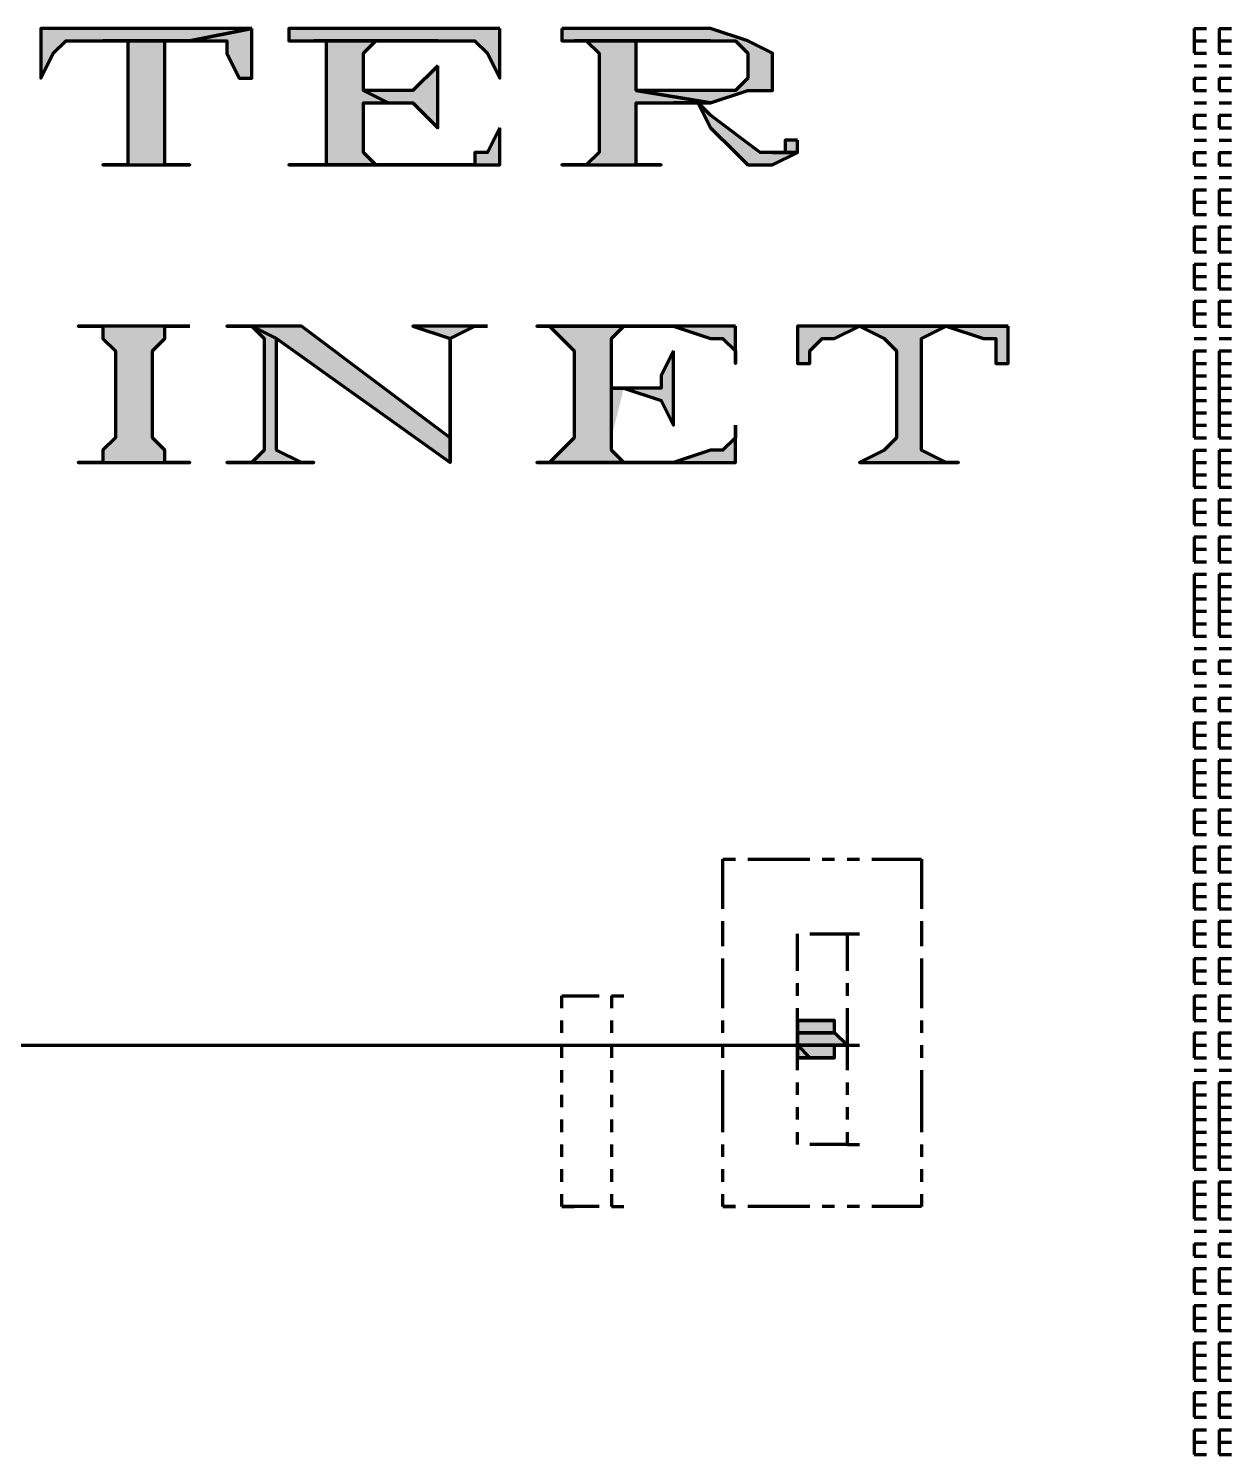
# Model space of a CAD drawing. Header units: inches. Extents: x 16 to 776, y 37 to 575.
# Drawn here: x 628 to 644.17, y 373.17 to 392.33 of the extents above; entities that cross this region are included whole.
import ezdxf

# ---------------------------------------------------------------- set-up
doc = ezdxf.new("R2010")
doc.units = ezdxf.units.IN
doc.header["$MEASUREMENT"] = 0
doc.layers.add('H', color=7, linetype='CONTINUOUS', lineweight=100)
doc.layers.add('P', color=250, linetype='CONTINUOUS', lineweight=100)

msp = doc.modelspace()

# ---------------------------------------------------------------- hatches: boundary and pattern name
at = {"layer": 'H', "linetype": 'Continuous'}
for points in [[(631, 392.333), (628.167, 392.333), (628.167, 391.667), (628.333, 392), (628.5, 392.167), (629, 392.167), (630.167, 392.167)], [(630.167, 392.167), (629, 392.167), (629.333, 392.167), (629.333, 392), (629.333, 390.667), (629.333, 390.5), (629, 390.5), (630.167, 390.5), (629.833, 390.5), (629.833, 390.667), (629.833, 392), (629.833, 392.167)], [(631, 392.333), (630.167, 392.167), (630.5, 392.167), (630.667, 392.167), (630.667, 392), (630.833, 391.667), (631, 391.667)], [(634.333, 392.333), (631.5, 392.333), (631.5, 392.167), (631.833, 392.167), (633.5, 392.167), (634, 392.167), (634.167, 392), (634.333, 391.667)], [(631.833, 392.167), (632, 392.167), (632, 392), (632, 390.667), (632, 390.5), (631.833, 390.5), (632.833, 390.5), (632.667, 390.5), (632.5, 390.667), (632.5, 391.333), (632.833, 391.333), (632.5, 391.5), (632.5, 392), (632.667, 392.167), (632.833, 392.167), (633.5, 392.167)], [(635.167, 392.333), (635.167, 392.167), (635.333, 392.167), (637.167, 392.167), (637.5, 392.167), (637.667, 392), (637.667, 391.667), (637.5, 391.5), (637.167, 391.5), (636.167, 391.5), (637.167, 391.333), (637.667, 391.5), (638, 391.5), (638, 391.667), (638, 392), (637.667, 392.167), (637.167, 392.333)], [(635.333, 392.167), (635.5, 392.167), (635.667, 392), (635.667, 390.667), (635.5, 390.5), (635.333, 390.5), (635.167, 390.5), (636.5, 390.5), (636.333, 390.5), (636.167, 390.5), (636.167, 390.667), (636.167, 391.333), (636.667, 391.333), (636.833, 391.333), (637.167, 391.333), (636.167, 391.5), (636.167, 392), (636.167, 392.167), (636.333, 392.167), (637.167, 392.167)], [(633.5, 391.833), (633.167, 391.5), (632.833, 391.5), (632.5, 391.5), (632.833, 391.333), (633.167, 391.333), (633.5, 391)], [(636.833, 391.333), (636.667, 391.333), (637, 391.333), (637.167, 391), (637.5, 390.667), (637.667, 390.5), (638, 390.5), (638.333, 390.667), (638, 390.667), (637.833, 390.667), (637.167, 391.167), (637, 391.333)], [(634.333, 391), (634.167, 390.667), (634, 390.667), (634, 390.5), (633.5, 390.5), (632.833, 390.5), (631.833, 390.5), (631.5, 390.5), (634.333, 390.5)], [(638.333, 390.833), (638.167, 390.833), (638.167, 390.667), (638, 390.667), (638.333, 390.667)], [(630.167, 388.333), (628.667, 388.333), (629, 388.333), (629, 388.167), (629.167, 388), (629.167, 386.833), (629, 386.667), (629, 386.5), (628.667, 386.5), (630.167, 386.5), (629.833, 386.5), (629.833, 386.667), (629.667, 386.833), (629.667, 388), (629.833, 388.167), (629.833, 388.333)], [(631, 388.333), (631.167, 388.167), (631.167, 386.667), (631, 386.5), (630.667, 386.5), (631.833, 386.5), (631.667, 386.5), (631.333, 386.667), (631.333, 388.167)], [(631.667, 388.333), (630.667, 388.333), (631, 388.333), (631.333, 388.167), (633.667, 386.5), (633.667, 386.833)], [(634.167, 388.333), (633.167, 388.333), (633.667, 388.167), (633.667, 386.833), (633.667, 386.5), (633.667, 388.167), (634, 388.333)], [(637.5, 388.333), (634.833, 388.333), (635, 388.333), (636.667, 388.333), (637.167, 388.167), (637.333, 388.167), (637.5, 388), (637.5, 387.833)], [(641.167, 388.333), (638.333, 388.333), (638.333, 387.833), (638.5, 387.833), (638.5, 388), (638.667, 388.167), (638.833, 388.167), (639.167, 388.333), (640.333, 388.333)], [(640.333, 388.333), (639.167, 388.333), (639.5, 388.167), (639.667, 388), (639.667, 386.833), (639.5, 386.667), (639.167, 386.5), (640.5, 386.5), (640.333, 386.5), (640, 386.667), (640, 386.833), (640, 388), (640, 388.167)], [(641.167, 388.333), (640.333, 388.333), (640.833, 388.167), (641, 388.167), (641, 388), (641, 387.833), (641.167, 387.833)], [(637.5, 387), (637.5, 386.833), (637.333, 386.667), (637.167, 386.667), (636.667, 386.5), (636, 386.5), (635, 386.5), (634.833, 386.5), (637.5, 386.5)], [(638.5, 379), (638.833, 379), (638.333, 379)], [(638.833, 379), (638.333, 379), (638.833, 378.833)], [(638.333, 379), (638.833, 378.833), (638.333, 378.833)], [(638.667, 379), (638.5, 379), (638.833, 379)], [(638.833, 378.833), (638.333, 378.833), (639, 378.667)], [(638.333, 378.833), (639, 378.667), (638.333, 378.667)], [(639, 378.667), (638.333, 378.667), (638.833, 378.667)], [(638.833, 378.667), (638.333, 378.667), (638.833, 378.5)], [(638.333, 378.667), (638.833, 378.5), (638.333, 378.5)], [(638.333, 378.5), (638.833, 378.5), (638.5, 378.5)], [(638.5, 378.5), (638.833, 378.5), (638.667, 378.5)]]:
    msp.add_hatch(color=0, dxfattribs=at).paths.add_polyline_path(points)
h = msp.add_hatch(color=0, dxfattribs=at)
edge = h.paths.add_edge_path()
edge.add_line((635, 388.333), (635.167, 388.167))
edge.add_line((635.167, 388.167), (635.333, 388))
edge.add_line((635.333, 388), (635.333, 386.833))
edge.add_line((635.333, 386.833), (635.167, 386.667))
edge.add_line((635.167, 386.667), (635, 386.5))
edge.add_line((635, 386.5), (636, 386.5))
edge.add_line((636, 386.5), (635.833, 386.667))
edge.add_line((635.833, 386.667), (635.833, 386.833))
edge.add_line((635.833, 386.833), (636, 387.5))
edge.add_line((636, 387.5), (635.833, 387.5))
edge.add_line((635.833, 387.5), (635.833, 388))
edge.add_line((635.833, 388), (635.833, 388.167))
edge.add_line((635.833, 388.167), (636, 388.333))
edge.add_line((636, 388.333), (636.667, 388.333))
h = msp.add_hatch(color=0, dxfattribs=at)
edge = h.paths.add_edge_path()
edge.add_line((636.667, 388), (636.5, 387.667))
edge.add_line((636.5, 387.667), (636.5, 387.5))
edge.add_line((636.5, 387.5), (635.833, 387.5))
edge.add_line((635.833, 387.5), (636, 387.5))
edge.add_line((636, 387.5), (636.5, 387.333))
edge.add_line((636.5, 387.333), (636.667, 387))

# ---------------------------------------------------------------- linework, layer by layer
at = {"layer": 'P', "color": 0, "linetype": 'Continuous'}
for points in [[(631, 392.333), (628.167, 392.333), (628.167, 391.667), (628.167, 391.667), (628.333, 392), (628.5, 392.167), (628.5, 392.167), (629, 392.167), (630.167, 392.167), (631, 392.333)], [(630.167, 392.167), (629, 392.167), (629.333, 392.167), (629.333, 392), (629.333, 390.667), (629.333, 390.5), (629, 390.5), (629, 390.5), (629, 390.5), (630.167, 390.5), (630.167, 390.5), (630.167, 390.5), (629.833, 390.5), (629.833, 390.667), (629.833, 392), (629.833, 392.167), (630.167, 392.167)], [(631, 392.333), (630.167, 392.167), (630.5, 392.167), (630.667, 392.167), (630.667, 392), (630.833, 391.667), (631, 391.667), (631, 392.333)], [(634.333, 392.333), (631.5, 392.333), (631.5, 392.167), (631.833, 392.167), (633.5, 392.167), (634, 392.167), (634, 392.167), (634.167, 392), (634.333, 391.667), (634.333, 391.667), (634.333, 392.333)], [(631.833, 392.167), (632, 392.167), (632, 392), (632, 390.667), (632, 390.5), (631.833, 390.5), (632.833, 390.5), (632.667, 390.5), (632.5, 390.667), (632.5, 391.333), (632.833, 391.333), (632.5, 391.5), (632.5, 392), (632.667, 392.167), (632.833, 392.167), (633.5, 392.167), (631.833, 392.167)], [(635.167, 392.333), (635.167, 392.167), (635.333, 392.167), (637.167, 392.167), (637.5, 392.167), (637.667, 392), (637.667, 391.667), (637.5, 391.5), (637.167, 391.5), (636.167, 391.5), (637.167, 391.333), (637.667, 391.5), (638, 391.5), (638, 391.667), (638, 392), (638, 392), (637.667, 392.167), (637.167, 392.333), (635.167, 392.333)], [(635.333, 392.167), (635.5, 392.167), (635.667, 392), (635.667, 390.667), (635.5, 390.5), (635.333, 390.5), (635.167, 390.5), (635.167, 390.5), (636.5, 390.5), (636.5, 390.5), (636.333, 390.5), (636.167, 390.5), (636.167, 390.667), (636.167, 391.333), (636.667, 391.333), (636.833, 391.333), (637.167, 391.333), (636.167, 391.5), (636.167, 392), (636.167, 392.167), (636.333, 392.167), (637.167, 392.167), (635.333, 392.167)], [(643.667, 392.333), (643.833, 392.333)], [(643.667, 392.333), (643.833, 392.333)], [(643.667, 392.333), (643.833, 392.333)], [(643.667, 392.333), (643.667, 392.167)], [(643.667, 392.167), (643.833, 392.167)], [(643.667, 392.167), (643.667, 392)], [(644, 392.333), (644.167, 392.333)], [(644, 392.333), (644.167, 392.333)], [(644, 392.333), (644.167, 392.333)], [(644, 392.333), (644, 392.167)], [(644, 392.167), (644.167, 392.167)], [(644, 392.167), (644, 392)], [(643.667, 392), (643.833, 392)], [(643.667, 392), (643.667, 392)], [(643.667, 392), (643.833, 392)], [(644, 392), (644.167, 392)], [(644, 392), (644, 392)], [(644, 392), (644.167, 392)], [(633.5, 391.833), (633.167, 391.5), (633.167, 391.5), (632.833, 391.5), (632.5, 391.5), (632.833, 391.333), (633.167, 391.333), (633.167, 391.333), (633.5, 391), (633.5, 391.833)], [(643.667, 391.833), (643.833, 391.833)], [(643.667, 391.833), (643.833, 391.833)], [(644, 391.833), (644.167, 391.833)], [(644, 391.833), (644.167, 391.833)], [(643.667, 391.667), (643.833, 391.667)], [(643.667, 391.667), (643.667, 391.5)], [(644, 391.667), (644.167, 391.667)], [(644, 391.667), (644, 391.5)], [(643.667, 391.5), (643.833, 391.5)], [(643.667, 391.5), (643.667, 391.5)], [(643.667, 391.5), (643.833, 391.5)], [(644, 391.5), (644.167, 391.5)], [(644, 391.5), (644, 391.5)], [(644, 391.5), (644.167, 391.5)], [(636.833, 391.333), (636.667, 391.333), (637, 391.333), (637.167, 391), (637.5, 390.667), (637.667, 390.5), (638, 390.5), (638.333, 390.667), (638, 390.667), (637.833, 390.667), (637.167, 391.167), (637, 391.333), (636.833, 391.333)], [(643.667, 391.333), (643.833, 391.333)], [(643.667, 391.333), (643.833, 391.333)], [(644, 391.333), (644.167, 391.333)], [(644, 391.333), (644.167, 391.333)], [(643.667, 391.167), (643.833, 391.167)], [(643.667, 391.167), (643.667, 391)], [(644, 391.167), (644.167, 391.167)], [(644, 391.167), (644, 391)], [(634.333, 391), (634.167, 390.667), (634, 390.667), (634, 390.5), (633.5, 390.5), (632.833, 390.5), (631.833, 390.5), (631.5, 390.5), (631.5, 390.5), (634.333, 390.5), (634.333, 391)], [(638.333, 390.833), (638.167, 390.833), (638.167, 390.667), (638, 390.667), (638, 390.667), (638.333, 390.667), (638.333, 390.833)], [(643.667, 391), (643.833, 391)], [(643.667, 391), (643.667, 391)], [(643.667, 391), (643.833, 391)], [(643.667, 390.833), (643.833, 390.833)], [(643.667, 390.833), (643.833, 390.833)], [(644, 391), (644.167, 391)], [(644, 391), (644, 391)], [(644, 391), (644.167, 391)], [(644, 390.833), (644.167, 390.833)], [(644, 390.833), (644.167, 390.833)], [(643.667, 390.667), (643.833, 390.667)], [(643.667, 390.667), (643.667, 390.667)], [(643.667, 390.667), (643.833, 390.667)], [(643.667, 390.667), (643.667, 390.5)], [(644, 390.667), (644.167, 390.667)], [(644, 390.667), (644, 390.667)], [(644, 390.667), (644.167, 390.667)], [(644, 390.667), (644, 390.5)], [(643.667, 390.5), (643.833, 390.5)], [(644, 390.5), (644.167, 390.5)], [(643.667, 390.333), (643.833, 390.333)], [(643.667, 390.333), (643.833, 390.333)], [(644, 390.333), (644.167, 390.333)], [(644, 390.333), (644.167, 390.333)], [(643.667, 390.167), (643.833, 390.167)], [(643.667, 390.167), (643.833, 390.167)], [(643.667, 390.167), (643.833, 390.167)], [(643.667, 390.167), (643.667, 390)], [(644, 390.167), (644.167, 390.167)], [(644, 390.167), (644.167, 390.167)], [(644, 390.167), (644.167, 390.167)], [(644, 390.167), (644, 390)], [(643.667, 390), (643.833, 390)], [(643.667, 390), (643.667, 389.833)], [(644, 390), (644.167, 390)], [(644, 390), (644, 389.833)], [(643.667, 389.833), (643.833, 389.833)], [(643.667, 389.833), (643.667, 389.833)], [(643.667, 389.833), (643.833, 389.833)], [(643.667, 389.667), (643.833, 389.667)], [(643.667, 389.667), (643.667, 389.5)], [(644, 389.833), (644.167, 389.833)], [(644, 389.833), (644, 389.833)], [(644, 389.833), (644.167, 389.833)], [(644, 389.667), (644.167, 389.667)], [(644, 389.667), (644, 389.5)], [(643.667, 389.5), (643.833, 389.5)], [(643.667, 389.5), (643.667, 389.333)], [(644, 389.5), (644.167, 389.5)], [(644, 389.5), (644, 389.333)], [(643.667, 389.333), (643.833, 389.333)], [(643.667, 389.333), (643.667, 389.333)], [(643.667, 389.333), (643.833, 389.333)], [(644, 389.333), (644.167, 389.333)], [(644, 389.333), (644, 389.333)], [(644, 389.333), (644.167, 389.333)], [(643.667, 389.167), (643.833, 389.167)], [(643.667, 389.167), (643.667, 389)], [(644, 389.167), (644.167, 389.167)], [(644, 389.167), (644, 389)], [(643.667, 389), (643.833, 389)], [(643.667, 389), (643.667, 389)], [(643.667, 389), (643.833, 389)], [(643.667, 389), (643.667, 388.833)], [(644, 389), (644.167, 389)], [(644, 389), (644, 389)], [(644, 389), (644.167, 389)], [(644, 389), (644, 388.833)], [(643.667, 388.833), (643.833, 388.833)], [(644, 388.833), (644.167, 388.833)], [(643.667, 388.667), (643.833, 388.667)], [(643.667, 388.667), (643.667, 388.5)], [(644, 388.667), (644.167, 388.667)], [(644, 388.667), (644, 388.5)], [(630.167, 388.333), (628.667, 388.333), (628.667, 388.333), (629, 388.333), (629, 388.167), (629.167, 388), (629.167, 386.833), (629, 386.667), (629, 386.5), (628.667, 386.5), (628.667, 386.5), (630.167, 386.5), (630.167, 386.5), (629.833, 386.5), (629.833, 386.667), (629.667, 386.833), (629.667, 388), (629.833, 388.167), (629.833, 388.333), (630.167, 388.333)], [(631, 388.333), (631.167, 388.167), (631.167, 386.667), (631, 386.5), (630.667, 386.5), (630.667, 386.5), (631.833, 386.5), (631.833, 386.5), (631.667, 386.5), (631.333, 386.667), (631.333, 388.167), (631, 388.333)], [(631.667, 388.333), (630.667, 388.333), (630.667, 388.333), (631, 388.333), (631.333, 388.167), (633.667, 386.5), (633.667, 386.833), (631.667, 388.333)], [(634.167, 388.333), (633.167, 388.333), (633.167, 388.333), (633.167, 388.333), (633.667, 388.167), (633.667, 386.833), (633.667, 386.5), (633.667, 386.5), (633.667, 388.167), (634, 388.333), (634.167, 388.333)], [(637.5, 388.333), (634.833, 388.333), (634.833, 388.333), (635, 388.333), (636.667, 388.333), (637.167, 388.167), (637.333, 388.167), (637.5, 388), (637.5, 387.833), (637.5, 387.833), (637.5, 388.333)], [(635, 388.333), (635.167, 388.167), (635.333, 388), (635.333, 386.833), (635.167, 386.667), (635, 386.5), (636, 386.5), (635.833, 386.667), (635.833, 386.833), (635.833, 387.5), (636, 387.5), (635.833, 387.5), (635.833, 388), (635.833, 388.167), (636, 388.333), (636.667, 388.333), (635, 388.333)], [(641.167, 388.333), (638.333, 388.333), (638.333, 387.833), (638.5, 387.833), (638.5, 388), (638.667, 388.167), (638.833, 388.167), (639.167, 388.333), (640.333, 388.333), (641.167, 388.333)], [(640.333, 388.333), (639.167, 388.333), (639.5, 388.167), (639.667, 388), (639.667, 386.833), (639.5, 386.667), (639.167, 386.5), (639.167, 386.5), (639.167, 386.5), (640.5, 386.5), (640.5, 386.5), (640.333, 386.5), (640, 386.667), (640, 386.833), (640, 388), (640, 388.167), (640.333, 388.333)], [(641.167, 388.333), (640.333, 388.333), (640.833, 388.167), (641, 388.167), (641, 388), (641, 387.833), (641.167, 387.833), (641.167, 388.333)], [(643.667, 388.5), (643.833, 388.5)], [(643.667, 388.5), (643.667, 388.5)], [(643.667, 388.5), (643.833, 388.5)], [(643.667, 388.5), (643.667, 388.333)], [(643.667, 388.333), (643.833, 388.333)], [(644, 388.5), (644.167, 388.5)], [(644, 388.5), (644, 388.5)], [(644, 388.5), (644.167, 388.5)], [(644, 388.5), (644, 388.333)], [(644, 388.333), (644.167, 388.333)], [(643.667, 388.167), (643.833, 388.167)], [(643.667, 388.167), (643.833, 388.167)], [(644, 388.167), (644.167, 388.167)], [(644, 388.167), (644.167, 388.167)], [(636.667, 388), (636.5, 387.667), (636.5, 387.5), (636, 387.5), (635.833, 387.5), (636, 387.5), (636.5, 387.333), (636.5, 387.333), (636.667, 387), (636.667, 388)], [(643.667, 388), (643.833, 388)], [(643.667, 388), (643.667, 388)], [(643.667, 388), (643.833, 388)], [(643.667, 388), (643.667, 387.833)], [(644, 388), (644.167, 388)], [(644, 388), (644, 388)], [(644, 388), (644.167, 388)], [(644, 388), (644, 387.833)], [(643.667, 387.833), (643.833, 387.833)], [(643.667, 387.833), (643.667, 387.667)], [(644, 387.833), (644.167, 387.833)], [(644, 387.833), (644, 387.667)], [(643.667, 387.667), (643.833, 387.667)], [(643.667, 387.667), (643.833, 387.667)], [(643.667, 387.667), (643.667, 387.5)], [(644, 387.667), (644.167, 387.667)], [(644, 387.667), (644.167, 387.667)], [(644, 387.667), (644, 387.5)], [(643.667, 387.5), (643.833, 387.5)], [(643.667, 387.5), (643.667, 387.333)], [(644, 387.5), (644.167, 387.5)], [(644, 387.5), (644, 387.333)], [(643.667, 387.333), (643.833, 387.333)], [(643.667, 387.333), (643.667, 387.167)], [(644, 387.333), (644.167, 387.333)], [(644, 387.333), (644, 387.167)], [(637.5, 387), (637.5, 386.833), (637.333, 386.667), (637.167, 386.667), (636.667, 386.5), (636, 386.5), (635, 386.5), (634.833, 386.5), (634.833, 386.5), (637.5, 386.5), (637.5, 387)], [(643.667, 387.167), (643.833, 387.167)], [(643.667, 387.167), (643.833, 387.167)], [(643.667, 387.167), (643.667, 387)], [(643.667, 387), (643.833, 387)], [(643.667, 387), (643.667, 386.833)], [(644, 387.167), (644.167, 387.167)], [(644, 387.167), (644.167, 387.167)], [(644, 387.167), (644, 387)], [(644, 387), (644.167, 387)], [(644, 387), (644, 386.833)], [(643.667, 386.833), (643.833, 386.833)], [(643.667, 386.833), (643.667, 386.833)], [(643.667, 386.833), (643.833, 386.833)], [(644, 386.833), (644.167, 386.833)], [(644, 386.833), (644, 386.833)], [(644, 386.833), (644.167, 386.833)], [(643.667, 386.667), (643.833, 386.667)], [(643.667, 386.667), (643.667, 386.5)], [(644, 386.667), (644.167, 386.667)], [(644, 386.667), (644, 386.5)], [(643.667, 386.5), (643.833, 386.5)], [(643.667, 386.5), (643.667, 386.333)], [(644, 386.5), (644.167, 386.5)], [(644, 386.5), (644, 386.333)], [(643.667, 386.333), (643.833, 386.333)], [(643.667, 386.333), (643.667, 386.333)], [(643.667, 386.333), (643.833, 386.333)], [(643.667, 386.333), (643.667, 386.167)], [(644, 386.333), (644.167, 386.333)], [(644, 386.333), (644, 386.333)], [(644, 386.333), (644.167, 386.333)], [(644, 386.333), (644, 386.167)], [(643.667, 386.167), (643.833, 386.167)], [(644, 386.167), (644.167, 386.167)], [(643.667, 386), (643.833, 386)], [(643.667, 386), (643.667, 386)], [(643.667, 386), (643.833, 386)], [(643.667, 386), (643.667, 385.833)], [(643.667, 385.833), (643.833, 385.833)], [(643.667, 385.833), (643.667, 385.667)], [(644, 386), (644.167, 386)], [(644, 386), (644, 386)], [(644, 386), (644.167, 386)], [(644, 386), (644, 385.833)], [(644, 385.833), (644.167, 385.833)], [(644, 385.833), (644, 385.667)], [(643.667, 385.667), (643.833, 385.667)], [(644, 385.667), (644.167, 385.667)], [(643.667, 385.5), (643.833, 385.5)], [(643.667, 385.5), (643.667, 385.5)], [(643.667, 385.5), (643.833, 385.5)], [(643.667, 385.5), (643.667, 385.333)], [(644, 385.5), (644.167, 385.5)], [(644, 385.5), (644, 385.5)], [(644, 385.5), (644.167, 385.5)], [(644, 385.5), (644, 385.333)], [(643.667, 385.333), (643.833, 385.333)], [(643.667, 385.333), (643.667, 385.167)], [(644, 385.333), (644.167, 385.333)], [(644, 385.333), (644, 385.167)], [(643.667, 385.167), (643.833, 385.167)], [(644, 385.167), (644.167, 385.167)], [(643.667, 385), (643.833, 385)], [(643.667, 385), (643.667, 385)], [(643.667, 385), (643.833, 385)], [(643.667, 385), (643.667, 384.833)], [(644, 385), (644.167, 385)], [(644, 385), (644, 385)], [(644, 385), (644.167, 385)], [(644, 385), (644, 384.833)], [(643.667, 384.833), (643.833, 384.833)], [(643.667, 384.833), (643.667, 384.667)], [(644, 384.833), (644.167, 384.833)], [(644, 384.833), (644, 384.667)], [(643.667, 384.667), (643.833, 384.667)], [(643.667, 384.667), (643.833, 384.667)], [(643.667, 384.667), (643.667, 384.5)], [(643.667, 384.5), (643.833, 384.5)], [(643.667, 384.5), (643.667, 384.333)], [(644, 384.667), (644.167, 384.667)], [(644, 384.667), (644.167, 384.667)], [(644, 384.667), (644, 384.5)], [(644, 384.5), (644.167, 384.5)], [(644, 384.5), (644, 384.333)], [(643.667, 384.333), (643.833, 384.333)], [(643.667, 384.333), (643.667, 384.167)], [(644, 384.333), (644.167, 384.333)], [(644, 384.333), (644, 384.167)], [(643.667, 384.167), (643.833, 384.167)], [(643.667, 384.167), (643.667, 384.167)], [(643.667, 384.167), (643.833, 384.167)], [(644, 384.167), (644.167, 384.167)], [(644, 384.167), (644, 384.167)], [(644, 384.167), (644.167, 384.167)], [(643.667, 384), (643.833, 384)], [(643.667, 384), (643.833, 384)], [(644, 384), (644.167, 384)], [(644, 384), (644.167, 384)], [(643.667, 383.833), (643.833, 383.833)], [(643.667, 383.833), (643.667, 383.833)], [(643.667, 383.833), (643.833, 383.833)], [(643.667, 383.833), (643.667, 383.667)], [(644, 383.833), (644.167, 383.833)], [(644, 383.833), (644, 383.833)], [(644, 383.833), (644.167, 383.833)], [(644, 383.833), (644, 383.667)], [(643.667, 383.667), (643.833, 383.667)], [(644, 383.667), (644.167, 383.667)], [(643.667, 383.5), (643.833, 383.5)], [(643.667, 383.5), (643.833, 383.5)], [(644, 383.5), (644.167, 383.5)], [(644, 383.5), (644.167, 383.5)], [(643.667, 383.333), (643.833, 383.333)], [(643.667, 383.333), (643.667, 383.333)], [(643.667, 383.333), (643.833, 383.333)], [(643.667, 383.333), (643.667, 383.167)], [(643.667, 383.167), (643.833, 383.167)], [(644, 383.333), (644.167, 383.333)], [(644, 383.333), (644, 383.333)], [(644, 383.333), (644.167, 383.333)], [(644, 383.333), (644, 383.167)], [(644, 383.167), (644.167, 383.167)], [(643.667, 383), (643.833, 383)], [(643.667, 383), (643.833, 383)], [(643.667, 383), (643.833, 383)], [(643.667, 383), (643.667, 382.833)], [(644, 383), (644.167, 383)], [(644, 383), (644.167, 383)], [(644, 383), (644.167, 383)], [(644, 383), (644, 382.833)], [(643.667, 382.833), (643.833, 382.833)], [(643.667, 382.833), (643.667, 382.667)], [(644, 382.833), (644.167, 382.833)], [(644, 382.833), (644, 382.667)], [(643.667, 382.667), (643.833, 382.667)], [(644, 382.667), (644.167, 382.667)], [(643.667, 382.5), (643.833, 382.5)], [(643.667, 382.5), (643.833, 382.5)], [(643.667, 382.5), (643.833, 382.5)], [(643.667, 382.5), (643.667, 382.333)], [(644, 382.5), (644.167, 382.5)], [(644, 382.5), (644.167, 382.5)], [(644, 382.5), (644.167, 382.5)], [(644, 382.5), (644, 382.333)], [(643.667, 382.333), (643.833, 382.333)], [(643.667, 382.333), (643.667, 382.167)], [(644, 382.333), (644.167, 382.333)], [(644, 382.333), (644, 382.167)], [(643.667, 382.167), (643.833, 382.167)], [(643.667, 382.167), (643.667, 382)], [(643.667, 382), (643.833, 382)], [(643.667, 382), (643.667, 382)], [(643.667, 382), (643.833, 382)], [(644, 382.167), (644.167, 382.167)], [(644, 382.167), (644, 382)], [(644, 382), (644.167, 382)], [(644, 382), (644, 382)], [(644, 382), (644.167, 382)], [(643.667, 381.833), (643.833, 381.833)], [(643.667, 381.833), (643.667, 381.667)], [(644, 381.833), (644.167, 381.833)], [(644, 381.833), (644, 381.667)], [(643.667, 381.667), (643.833, 381.667)], [(643.667, 381.667), (643.667, 381.667)], [(643.667, 381.667), (643.833, 381.667)], [(643.667, 381.667), (643.667, 381.5)], [(644, 381.667), (644.167, 381.667)], [(644, 381.667), (644, 381.667)], [(644, 381.667), (644.167, 381.667)], [(644, 381.667), (644, 381.5)], [(643.667, 381.5), (643.833, 381.5)], [(644, 381.5), (644.167, 381.5)], [(643.667, 381.333), (643.833, 381.333)], [(643.667, 381.333), (643.667, 381.167)], [(644, 381.333), (644.167, 381.333)], [(644, 381.333), (644, 381.167)], [(637.333, 381.167), (637.5, 381.167)], [(637.333, 380.833), (637.333, 381.167)], [(637.333, 381.167), (637.5, 381.167)], [(637.667, 381.167), (638, 381.167)], [(638, 381.167), (638.333, 381.167)], [(638.333, 381.167), (638.5, 381.167)], [(638.667, 381.167), (638.833, 381.167)], [(639, 381.167), (639.167, 381.167)], [(639.333, 381.167), (639.667, 381.167)], [(639.667, 381.167), (640, 381.167)], [(640, 381.167), (640, 380.833)], [(640, 381.167), (640, 381.167)], [(643.667, 381.167), (643.833, 381.167)], [(643.667, 381.167), (643.667, 381.167)], [(643.667, 381.167), (643.833, 381.167)], [(643.667, 381.167), (643.667, 381)], [(644, 381.167), (644.167, 381.167)], [(644, 381.167), (644, 381.167)], [(644, 381.167), (644.167, 381.167)], [(644, 381.167), (644, 381)], [(643.667, 381), (643.833, 381)], [(644, 381), (644.167, 381)], [(637.333, 380.5), (637.333, 380.833)], [(640, 380.833), (640, 380.5)], [(643.667, 380.833), (643.833, 380.833)], [(643.667, 380.833), (643.667, 380.833)], [(643.667, 380.833), (643.833, 380.833)], [(643.667, 380.833), (643.667, 380.667)], [(643.667, 380.667), (643.833, 380.667)], [(643.667, 380.667), (643.667, 380.5)], [(644, 380.833), (644.167, 380.833)], [(644, 380.833), (644, 380.833)], [(644, 380.833), (644.167, 380.833)], [(644, 380.833), (644, 380.667)], [(644, 380.667), (644.167, 380.667)], [(644, 380.667), (644, 380.5)], [(643.667, 380.5), (643.833, 380.5)], [(644, 380.5), (644.167, 380.5)], [(637.333, 380.167), (637.333, 380.333)], [(640, 380.333), (640, 380.167)], [(643.667, 380.333), (643.833, 380.333)], [(643.667, 380.333), (643.833, 380.333)], [(643.667, 380.333), (643.833, 380.333)], [(643.667, 380.333), (643.667, 380.167)], [(644, 380.333), (644.167, 380.333)], [(644, 380.333), (644.167, 380.333)], [(644, 380.333), (644.167, 380.333)], [(644, 380.333), (644, 380.167)], [(637.333, 380), (637.333, 380.167)], [(638.333, 380.167), (638.333, 380.167)], [(638.333, 380), (638.333, 380.167)], [(638.333, 380.167), (638.333, 380.167)], [(638.5, 380.167), (638.833, 380.167)], [(638.833, 380.167), (639, 380.167)], [(639, 380.167), (639, 380)], [(639, 380.167), (639.167, 380.167)], [(640, 380.167), (640, 380)], [(643.667, 380.167), (643.833, 380.167)], [(643.667, 380.167), (643.667, 380)], [(644, 380.167), (644.167, 380.167)], [(644, 380.167), (644, 380)], [(638.333, 379.667), (638.333, 380)], [(639, 380), (639, 379.667)], [(643.667, 380), (643.833, 380)], [(643.667, 380), (643.667, 380)], [(643.667, 380), (643.833, 380)], [(644, 380), (644.167, 380)], [(644, 380), (644, 380)], [(644, 380), (644.167, 380)], [(637.333, 379.5), (637.333, 379.833)], [(640, 379.833), (640, 379.5)], [(643.667, 379.833), (643.833, 379.833)], [(643.667, 379.833), (643.667, 379.667)], [(644, 379.833), (644.167, 379.833)], [(644, 379.833), (644, 379.667)], [(643.667, 379.667), (643.833, 379.667)], [(643.667, 379.667), (643.667, 379.5)], [(644, 379.667), (644.167, 379.667)], [(644, 379.667), (644, 379.5)], [(635.167, 379.333), (635.333, 379.333)], [(635.167, 379.167), (635.167, 379.333)], [(635.167, 379.333), (635.333, 379.333)], [(635.333, 379.333), (635.667, 379.333)], [(635.833, 379.333), (635.833, 379.167)], [(635.833, 379.333), (635.833, 379.333)], [(635.833, 379.333), (636, 379.333)], [(637.333, 379.167), (637.333, 379.5)], [(638.333, 379.333), (638.333, 379.5)], [(639, 379.5), (639, 379.333)], [(640, 379.5), (640, 379.167)], [(643.667, 379.5), (643.833, 379.5)], [(643.667, 379.5), (643.667, 379.5)], [(643.667, 379.5), (643.833, 379.5)], [(643.667, 379.333), (643.833, 379.333)], [(643.667, 379.333), (643.667, 379.167)], [(644, 379.5), (644.167, 379.5)], [(644, 379.5), (644, 379.5)], [(644, 379.5), (644.167, 379.5)], [(644, 379.333), (644.167, 379.333)], [(644, 379.333), (644, 379.167)], [(638.333, 379), (638.333, 379.167)], [(639, 379.167), (639, 379)], [(643.667, 379.167), (643.833, 379.167)], [(643.667, 379.167), (643.667, 379)], [(644, 379.167), (644.167, 379.167)], [(644, 379.167), (644, 379)], [(635.167, 378.833), (635.167, 379)], [(635.833, 379), (635.833, 378.833)], [(637.333, 378.833), (637.333, 379)], [(638.833, 379), (638.5, 379), (638.333, 379), (638.833, 379), (638.833, 379)], [(638.833, 379), (638.333, 379), (638.333, 378.833), (638.833, 378.833), (638.833, 379)], [(638.333, 379), (638.333, 378.833), (638.333, 378.667)], [(638.333, 378.667), (638.333, 379)], [(638.667, 379), (638.667, 379), (638.5, 379), (638.667, 379)], [(638.667, 379), (638.5, 379), (638.5, 379), (638.833, 379), (638.667, 379)], [(638.833, 379), (638.5, 379), (638.5, 379), (638.833, 379), (638.833, 379)], [(638.833, 379), (638.833, 379), (638.667, 379), (638.5, 379)], [(639, 378.667), (638.833, 378.833), (638.833, 379)], [(639, 379), (639, 378.667)], [(640, 379), (640, 378.833)], [(643.667, 379), (643.833, 379)], [(643.667, 379), (643.667, 379)], [(643.667, 379), (643.833, 379)], [(644, 379), (644.167, 379)], [(644, 379), (644, 379)], [(644, 379), (644.167, 379)], [(638.833, 378.833), (638.333, 378.833), (638.333, 378.833), (638.833, 378.833), (638.833, 378.833)], [(638.833, 378.833), (638.333, 378.833), (638.333, 378.833), (638.833, 378.833), (638.833, 378.833)], [(638.833, 378.833), (638.333, 378.833), (638.333, 378.667), (639, 378.667), (638.833, 378.833)], [(643.667, 378.833), (643.833, 378.833)], [(643.667, 378.833), (643.667, 378.667)], [(644, 378.833), (644.167, 378.833)], [(644, 378.833), (644, 378.667)], [(600.167, 378.667), (638.667, 378.667)], [(635.167, 378.5), (635.167, 378.667)], [(635.833, 378.667), (635.833, 378.5)], [(637.333, 378.5), (637.333, 378.667)], [(639, 378.667), (638.333, 378.667), (638.333, 378.667), (638.833, 378.667), (639, 378.667)], [(638.833, 378.667), (638.333, 378.667), (638.333, 378.667), (638.833, 378.667), (638.833, 378.667)], [(638.833, 378.667), (638.333, 378.667), (638.333, 378.667), (638.833, 378.667), (638.833, 378.667)], [(638.833, 378.667), (638.333, 378.667), (638.333, 378.5), (638.833, 378.5), (638.833, 378.667)], [(638.333, 378.667), (638.5, 378.5), (638.667, 378.5)], [(638.333, 378.333), (638.333, 378.667)], [(638.833, 378.5), (638.833, 378.5), (638.833, 378.667)], [(639, 378.667), (639.167, 378.667)], [(639, 378.667), (639, 378.333)], [(640, 378.667), (640, 378.5)], [(643.667, 378.667), (643.833, 378.667)], [(643.667, 378.667), (643.667, 378.667)], [(643.667, 378.667), (643.833, 378.667)], [(643.667, 378.667), (643.667, 378.5)], [(644, 378.667), (644.167, 378.667)], [(644, 378.667), (644, 378.667)], [(644, 378.667), (644.167, 378.667)], [(644, 378.667), (644, 378.5)], [(638.833, 378.5), (638.333, 378.5), (638.5, 378.5), (638.833, 378.5), (638.833, 378.5)], [(638.833, 378.5), (638.5, 378.5), (638.5, 378.5), (638.833, 378.5), (638.833, 378.5)], [(638.5, 378.5), (638.5, 378.5), (638.667, 378.5), (638.667, 378.5), (638.5, 378.5)], [(638.5, 378.5), (638.833, 378.5), (638.667, 378.5), (638.5, 378.5)], [(643.667, 378.5), (643.833, 378.5)], [(644, 378.5), (644.167, 378.5)], [(635.167, 378.167), (635.167, 378.333)], [(635.833, 378.333), (635.833, 378.167)], [(637.333, 378.167), (637.333, 378.333)], [(637.333, 377.833), (637.333, 378.167)], [(638.333, 378), (638.333, 378.167)], [(639, 378.167), (639, 378)], [(640, 378.333), (640, 378.167)], [(640, 378.167), (640, 377.833)], [(643.667, 378.333), (643.833, 378.333)], [(643.667, 378.333), (643.833, 378.333)], [(643.667, 378.167), (643.833, 378.167)], [(643.667, 378.167), (643.833, 378.167)], [(643.667, 378.167), (643.833, 378.167)], [(643.667, 378.167), (643.667, 378)], [(644, 378.333), (644.167, 378.333)], [(644, 378.333), (644.167, 378.333)], [(644, 378.167), (644.167, 378.167)], [(644, 378.167), (644.167, 378.167)], [(644, 378.167), (644.167, 378.167)], [(644, 378.167), (644, 378)], [(635.167, 377.833), (635.167, 378)], [(635.833, 378), (635.833, 377.833)], [(643.667, 378), (643.833, 378)], [(643.667, 378), (643.667, 377.833)], [(644, 378), (644.167, 378)], [(644, 378), (644, 377.833)], [(637.333, 377.5), (637.333, 377.833)], [(638.333, 377.667), (638.333, 377.833)], [(639, 377.833), (639, 377.667)], [(640, 377.833), (640, 377.5)], [(643.667, 377.833), (643.833, 377.833)], [(643.667, 377.833), (643.833, 377.833)], [(643.667, 377.833), (643.667, 377.667)], [(644, 377.833), (644.167, 377.833)], [(644, 377.833), (644.167, 377.833)], [(644, 377.833), (644, 377.667)], [(635.167, 377.5), (635.167, 377.667)], [(635.833, 377.667), (635.833, 377.5)], [(643.667, 377.667), (643.833, 377.667)], [(643.667, 377.667), (643.667, 377.5)], [(644, 377.667), (644.167, 377.667)], [(644, 377.667), (644, 377.5)], [(638.333, 377.333), (638.333, 377.5)], [(639, 377.5), (639, 377.333)], [(643.667, 377.5), (643.833, 377.5)], [(643.667, 377.5), (643.667, 377.333)], [(644, 377.5), (644.167, 377.5)], [(644, 377.5), (644, 377.333)], [(635.167, 377.167), (635.167, 377.333)], [(635.833, 377.333), (635.833, 377.167)], [(637.333, 377.167), (637.333, 377.333)], [(638.333, 377.333), (638.333, 377.333)], [(638.333, 377.333), (638.333, 377.333)], [(638.833, 377.333), (638.5, 377.333)], [(639, 377.333), (638.833, 377.333)], [(639, 377.333), (639.167, 377.333)], [(640, 377.333), (640, 377.167)], [(643.667, 377.333), (643.833, 377.333)], [(643.667, 377.333), (643.833, 377.333)], [(643.667, 377.333), (643.667, 377.167)], [(644, 377.333), (644.167, 377.333)], [(644, 377.333), (644.167, 377.333)], [(644, 377.333), (644, 377.167)], [(643.667, 377.167), (643.833, 377.167)], [(643.667, 377.167), (643.667, 377)], [(644, 377.167), (644.167, 377.167)], [(644, 377.167), (644, 377)], [(635.167, 376.833), (635.167, 377)], [(635.833, 377), (635.833, 376.833)], [(637.333, 376.833), (637.333, 377)], [(640, 377), (640, 376.833)], [(643.667, 377), (643.833, 377)], [(643.667, 377), (643.667, 377)], [(643.667, 377), (643.833, 377)], [(643.667, 376.833), (643.833, 376.833)], [(643.667, 376.833), (643.667, 376.667)], [(644, 377), (644.167, 377)], [(644, 377), (644, 377)], [(644, 377), (644.167, 377)], [(644, 376.833), (644.167, 376.833)], [(644, 376.833), (644, 376.667)], [(635.167, 376.5), (635.167, 376.667)], [(635.833, 376.667), (635.833, 376.5)], [(637.333, 376.5), (637.333, 376.667)], [(640, 376.667), (640, 376.5)], [(643.667, 376.667), (643.833, 376.667)], [(643.667, 376.667), (643.667, 376.5)], [(644, 376.667), (644.167, 376.667)], [(644, 376.667), (644, 376.5)], [(635.333, 376.5), (635.167, 376.5)], [(635.167, 376.5), (635.333, 376.5)], [(635.667, 376.5), (635.333, 376.5)], [(635.833, 376.5), (635.833, 376.5)], [(635.833, 376.5), (636, 376.5)], [(637.5, 376.5), (637.333, 376.5)], [(637.333, 376.5), (637.5, 376.5)], [(638, 376.5), (637.667, 376.5)], [(638.333, 376.5), (638, 376.5)], [(638.5, 376.5), (638.333, 376.5)], [(638.833, 376.5), (638.667, 376.5)], [(639.167, 376.5), (639, 376.5)], [(639.667, 376.5), (639.333, 376.5)], [(640, 376.5), (639.667, 376.5)], [(640, 376.5), (640, 376.5)], [(643.667, 376.5), (643.833, 376.5)], [(643.667, 376.5), (643.667, 376.5)], [(643.667, 376.5), (643.833, 376.5)], [(643.667, 376.5), (643.667, 376.333)], [(644, 376.5), (644.167, 376.5)], [(644, 376.5), (644, 376.5)], [(644, 376.5), (644.167, 376.5)], [(644, 376.5), (644, 376.333)], [(643.667, 376.333), (643.833, 376.333)], [(644, 376.333), (644.167, 376.333)], [(643.667, 376.167), (643.833, 376.167)], [(643.667, 376.167), (643.833, 376.167)], [(644, 376.167), (644.167, 376.167)], [(644, 376.167), (644.167, 376.167)], [(643.667, 376), (643.833, 376)], [(643.667, 376), (643.667, 376)], [(643.667, 376), (643.833, 376)], [(643.667, 376), (643.667, 375.833)], [(644, 376), (644.167, 376)], [(644, 376), (644, 376)], [(644, 376), (644.167, 376)], [(644, 376), (644, 375.833)], [(643.667, 375.833), (643.833, 375.833)], [(644, 375.833), (644.167, 375.833)], [(643.667, 375.667), (643.833, 375.667)], [(643.667, 375.667), (643.833, 375.667)], [(643.667, 375.667), (643.833, 375.667)], [(643.667, 375.667), (643.667, 375.5)], [(643.667, 375.5), (643.833, 375.5)], [(643.667, 375.5), (643.667, 375.333)], [(644, 375.667), (644.167, 375.667)], [(644, 375.667), (644.167, 375.667)], [(644, 375.667), (644.167, 375.667)], [(644, 375.667), (644, 375.5)], [(644, 375.5), (644.167, 375.5)], [(644, 375.5), (644, 375.333)], [(643.667, 375.333), (643.833, 375.333)], [(644, 375.333), (644.167, 375.333)], [(643.667, 375.167), (643.833, 375.167)], [(643.667, 375.167), (643.833, 375.167)], [(643.667, 375.167), (643.833, 375.167)], [(643.667, 375.167), (643.667, 375)], [(644, 375.167), (644.167, 375.167)], [(644, 375.167), (644.167, 375.167)], [(644, 375.167), (644.167, 375.167)], [(644, 375.167), (644, 375)], [(643.667, 375), (643.833, 375)], [(643.667, 375), (643.667, 374.833)], [(644, 375), (644.167, 375)], [(644, 375), (644, 374.833)], [(643.667, 374.833), (643.833, 374.833)], [(643.667, 374.833), (643.833, 374.833)], [(643.667, 374.833), (643.833, 374.833)], [(644, 374.833), (644.167, 374.833)], [(644, 374.833), (644.167, 374.833)], [(644, 374.833), (644.167, 374.833)], [(643.667, 374.667), (643.833, 374.667)], [(643.667, 374.667), (643.667, 374.5)], [(644, 374.667), (644.167, 374.667)], [(644, 374.667), (644, 374.5)], [(643.667, 374.5), (643.833, 374.5)], [(643.667, 374.5), (643.667, 374.333)], [(643.667, 374.333), (643.833, 374.333)], [(643.667, 374.333), (643.667, 374.333)], [(643.667, 374.333), (643.833, 374.333)], [(643.667, 374.333), (643.667, 374.167)], [(644, 374.5), (644.167, 374.5)], [(644, 374.5), (644, 374.333)], [(644, 374.333), (644.167, 374.333)], [(644, 374.333), (644, 374.333)], [(644, 374.333), (644.167, 374.333)], [(644, 374.333), (644, 374.167)], [(643.667, 374.167), (643.833, 374.167)], [(644, 374.167), (644.167, 374.167)], [(643.667, 374), (643.833, 374)], [(643.667, 374), (643.667, 374)], [(643.667, 374), (643.833, 374)], [(643.667, 374), (643.667, 373.833)], [(644, 374), (644.167, 374)], [(644, 374), (644, 374)], [(644, 374), (644.167, 374)], [(644, 374), (644, 373.833)], [(643.667, 373.833), (643.833, 373.833)], [(643.667, 373.833), (643.667, 373.667)], [(644, 373.833), (644.167, 373.833)], [(644, 373.833), (644, 373.667)], [(643.667, 373.667), (643.833, 373.667)], [(644, 373.667), (644.167, 373.667)], [(643.667, 373.5), (643.833, 373.5)], [(643.667, 373.5), (643.667, 373.5)], [(643.667, 373.5), (643.833, 373.5)], [(643.667, 373.5), (643.667, 373.333)], [(644, 373.5), (644.167, 373.5)], [(644, 373.5), (644, 373.5)], [(644, 373.5), (644.167, 373.5)], [(644, 373.5), (644, 373.333)], [(643.667, 373.333), (643.833, 373.333)], [(643.667, 373.333), (643.667, 373.167)], [(644, 373.333), (644.167, 373.333)], [(644, 373.333), (644, 373.167)], [(643.667, 373.167), (643.833, 373.167)], [(644, 373.167), (644.167, 373.167)]]:
    msp.add_lwpolyline(points, dxfattribs=at)

doc.saveas('drawing.dxf')
